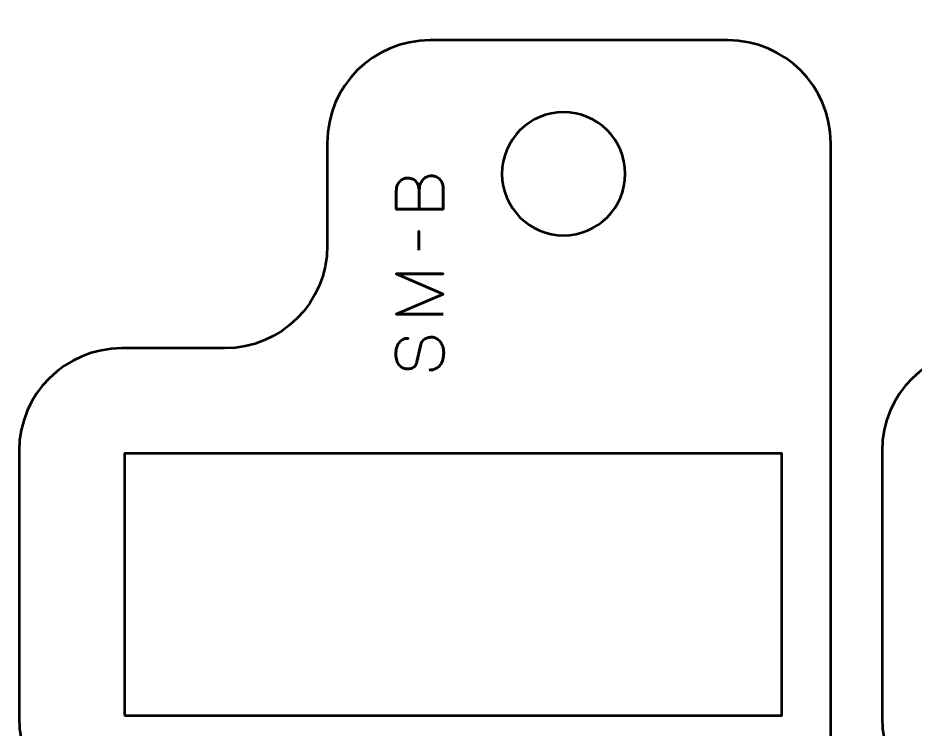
# Model space of a CAD drawing. Header units: centimetres. Extents: x -17.9 to -3.1, y -25.3 to -4.3.
# Drawn here: x -11.781 to -7.414, y -22.154 to -18.691 of the extents above; entities that cross this region are included whole.
import ezdxf

# ---------------------------------------------------------------- set-up
doc = ezdxf.new("R2010")
doc.units = ezdxf.units.CM
doc.header["$MEASUREMENT"] = 0
doc.layers.add('Layer 1', color=7, linetype='Continuous')

msp = doc.modelspace()

# ---------------------------------------------------------------- linework, layer by layer
at = {"layer": 'Layer 1', "color": 7, "lineweight": 53}
msp.add_open_spline([(-17.90003, -24.8499), (-17.90003, -24.8499), (-17.90003, -4.84994), (-17.90003, -4.84994), (-17.90003, -4.84994), (-17.90003, -4.57297), (-17.67694, -4.34998), (-17.39994, -4.34998), (-17.39994, -4.34998), (-17.39994, -4.34998), (-3.60007, -4.34998), (-3.60007, -4.34998), (-3.60007, -4.34998), (-3.32293, -4.34998), (-3.09997, -4.57297), (-3.09997, -4.84994), (-3.09997, -4.84994), (-3.09997, -4.84994), (-3.09997, -24.8499), (-3.09997, -24.8499), (-3.09997, -24.8499), (-3.09997, -25.1269), (-3.32293, -25.34999), (-3.60007, -25.34999), (-3.60007, -25.34999), (-3.60007, -25.34999), (-17.39994, -25.34999), (-17.39994, -25.34999), (-17.39994, -25.34999), (-17.67694, -25.34999), (-17.90003, -25.1269), (-17.90003, -24.8499)], degree=3, knots=[0, 0, 0, 0, 0.125, 0.125, 0.125, 0.125, 0.25, 0.25, 0.25, 0.25, 0.375, 0.375, 0.375, 0.375, 0.5, 0.5, 0.5, 0.5, 0.625, 0.625, 0.625, 0.625, 0.75, 0.75, 0.75, 0.75, 0.875, 0.875, 0.875, 0.875, 1, 1, 1, 1], dxfattribs=at)
at = {"layer": 'Layer 1', "color": 2, "lineweight": 53}
for points in [[(-10.27499, -19.79993), (-10.27499, -19.79993), (-10.27503, -19.30007), (-10.27503, -19.30007), (-10.27503, -19.30007), (-10.27503, -19.02293), (-10.05194, -18.79997), (-9.77494, -18.79997), (-9.77494, -18.79997), (-9.77494, -18.79997), (-8.32507, -18.79997), (-8.32507, -18.79997), (-8.32507, -18.79997), (-8.04793, -18.79997), (-7.82497, -19.02293), (-7.82497, -19.30007), (-7.82497, -19.30007), (-7.82497, -19.30007), (-7.82497, -23.59994), (-7.82497, -23.59994), (-7.82497, -23.59994), (-7.82497, -23.87694), (-8.04793, -24.10003), (-8.32507, -24.10003), (-8.32507, -24.10003), (-8.32507, -24.10003), (-9.77494, -24.10003), (-9.77494, -24.10003), (-9.77494, -24.10003), (-10.05194, -24.10003), (-10.27503, -23.87694), (-10.27503, -23.59994), (-10.27503, -23.59994), (-10.27503, -23.59994), (-10.27499, -23.10007), (-10.27499, -23.10007), (-10.27499, -23.10007), (-10.27494, -22.82312), (-10.49803, -22.60003), (-10.77503, -22.60003), (-10.77503, -22.60003), (-10.77503, -22.60003), (-11.27493, -22.60003), (-11.27493, -22.60003), (-11.27493, -22.60003), (-11.55207, -22.60003), (-11.77503, -22.37694), (-11.77503, -22.09994), (-11.77503, -22.09994), (-11.77503, -22.09994), (-11.77503, -20.80007), (-11.77503, -20.80007), (-11.77503, -20.80007), (-11.77503, -20.52293), (-11.55207, -20.29997), (-11.27493, -20.29997), (-11.27493, -20.29997), (-11.27493, -20.29997), (-10.77503, -20.29997), (-10.77503, -20.29997), (-10.77503, -20.29997), (-10.49803, -20.29997), (-10.27494, -20.07688), (-10.27499, -19.79993)], [(-6.07499, -19.79993), (-6.07499, -19.79993), (-6.07503, -19.30007), (-6.07503, -19.30007), (-6.07503, -19.30007), (-6.07503, -19.02293), (-5.85194, -18.79997), (-5.57494, -18.79997), (-5.57494, -18.79997), (-5.57494, -18.79997), (-4.12507, -18.79997), (-4.12507, -18.79997), (-4.12507, -18.79997), (-3.84793, -18.79997), (-3.62497, -19.02293), (-3.62497, -19.30007), (-3.62497, -19.30007), (-3.62497, -19.30007), (-3.62497, -23.59994), (-3.62497, -23.59994), (-3.62497, -23.59994), (-3.62497, -23.87694), (-3.84793, -24.10003), (-4.12507, -24.10003), (-4.12507, -24.10003), (-4.12507, -24.10003), (-5.57494, -24.10003), (-5.57494, -24.10003), (-5.57494, -24.10003), (-5.85194, -24.10003), (-6.07503, -23.87694), (-6.07503, -23.59994), (-6.07503, -23.59994), (-6.07503, -23.59994), (-6.07499, -23.10007), (-6.07499, -23.10007), (-6.07499, -23.10007), (-6.07494, -22.82312), (-6.29803, -22.60003), (-6.57503, -22.60003), (-6.57503, -22.60003), (-6.57503, -22.60003), (-7.07493, -22.60003), (-7.07493, -22.60003), (-7.07493, -22.60003), (-7.35207, -22.60003), (-7.57503, -22.37694), (-7.57503, -22.09994), (-7.57503, -22.09994), (-7.57503, -22.09994), (-7.57503, -20.80007), (-7.57503, -20.80007), (-7.57503, -20.80007), (-7.57503, -20.52293), (-7.35207, -20.29997), (-7.07493, -20.29997), (-7.07493, -20.29997), (-7.07493, -20.29997), (-6.57503, -20.29997), (-6.57503, -20.29997), (-6.57503, -20.29997), (-6.29803, -20.29997), (-6.07494, -20.07688), (-6.07499, -19.79993)]]:
    msp.add_open_spline(points, degree=3, knots=[0, 0, 0, 0, 0.0625, 0.0625, 0.0625, 0.0625, 0.125, 0.125, 0.125, 0.125, 0.1875, 0.1875, 0.1875, 0.1875, 0.25, 0.25, 0.25, 0.25, 0.3125, 0.3125, 0.3125, 0.3125, 0.375, 0.375, 0.375, 0.375, 0.4375, 0.4375, 0.4375, 0.4375, 0.5, 0.5, 0.5, 0.5, 0.5625, 0.5625, 0.5625, 0.5625, 0.625, 0.625, 0.625, 0.625, 0.6875, 0.6875, 0.6875, 0.6875, 0.75, 0.75, 0.75, 0.75, 0.8125, 0.8125, 0.8125, 0.8125, 0.875, 0.875, 0.875, 0.875, 0.9375, 0.9375, 0.9375, 0.9375, 1, 1, 1, 1], dxfattribs=at)
at = {"layer": 'Layer 1', "lineweight": 53}
msp.add_open_spline([(-9.12493, -19.15), (-8.9593, -19.15), (-8.82493, -19.28433), (-8.82493, -19.45), (-8.82493, -19.45), (-8.82493, -19.61563), (-8.9593, -19.75), (-9.12493, -19.75), (-9.12493, -19.75), (-9.2907, -19.75), (-9.42493, -19.61563), (-9.42493, -19.45), (-9.42493, -19.45), (-9.42493, -19.28433), (-9.2907, -19.15), (-9.12493, -19.15)], degree=3, knots=[0, 0, 0, 0, 0.25, 0.25, 0.25, 0.25, 0.5, 0.5, 0.5, 0.5, 0.75, 0.75, 0.75, 0.75, 1, 1, 1, 1], dxfattribs=at)
at = {"layer": 'Layer 1', "color": 30, "lineweight": 53}
for points, knots in [([(-9.8281, -19.62218), (-9.8281, -19.62218), (-9.8281, -19.53423), (-9.8281, -19.53423), (-9.8281, -19.53423), (-9.82816, -19.5228), (-9.82974, -19.51307), (-9.83287, -19.50486), (-9.83287, -19.50486), (-9.83593, -19.49671), (-9.84011, -19.4901), (-9.84535, -19.48497), (-9.84535, -19.48497), (-9.85059, -19.47983), (-9.85652, -19.47613), (-9.86308, -19.4738), (-9.86308, -19.4738), (-9.86959, -19.47153), (-9.87636, -19.47047), (-9.88335, -19.47073), (-9.88335, -19.47073), (-9.89033, -19.47105), (-9.89711, -19.47253), (-9.90372, -19.47518), (-9.90372, -19.47518), (-9.91034, -19.47777), (-9.91631, -19.48169), (-9.92166, -19.48682), (-9.92166, -19.48682), (-9.927, -19.49195), (-9.93124, -19.49835), (-9.93436, -19.50613), (-9.93436, -19.50613), (-9.93753, -19.51391), (-9.93917, -19.52307), (-9.93923, -19.5336), (-9.93923, -19.5336), (-9.93923, -19.5336), (-9.93923, -19.62218), (-9.93923, -19.62218), (-9.93923, -19.62218), (-9.93923, -19.62218), (-9.71031, -19.62218), (-9.71031, -19.62218), (-9.71031, -19.62218), (-9.71031, -19.62218), (-9.71031, -19.52471), (-9.71031, -19.52471), (-9.71031, -19.52471), (-9.71031, -19.51561), (-9.71163, -19.50714), (-9.71423, -19.49931), (-9.71423, -19.49931), (-9.71687, -19.49148), (-9.72063, -19.48465), (-9.7256, -19.47872), (-9.7256, -19.47872), (-9.73063, -19.47285), (-9.73666, -19.46825), (-9.74381, -19.46496), (-9.74381, -19.46496), (-9.75095, -19.46168), (-9.75905, -19.45999), (-9.7681, -19.45994), (-9.7681, -19.45994), (-9.7772, -19.46015), (-9.7854, -19.46205), (-9.79275, -19.46571), (-9.79275, -19.46571), (-9.80011, -19.46936), (-9.80641, -19.47444), (-9.81165, -19.481), (-9.81165, -19.481), (-9.81694, -19.48756), (-9.82101, -19.49539), (-9.82382, -19.50439), (-9.82382, -19.50439), (-9.82662, -19.51338), (-9.82805, -19.52333), (-9.8281, -19.53423), (-9.8281, -19.53423), (-9.82805, -19.52333), (-9.82662, -19.51338), (-9.82382, -19.50439), (-9.82382, -19.50439), (-9.82101, -19.49539), (-9.81694, -19.48756), (-9.81165, -19.481), (-9.81165, -19.481), (-9.80641, -19.47444), (-9.80011, -19.46936), (-9.79275, -19.46571), (-9.79275, -19.46571), (-9.7854, -19.46205), (-9.7772, -19.46015), (-9.7681, -19.45994), (-9.7681, -19.45994), (-9.75905, -19.45999), (-9.75095, -19.46168), (-9.74381, -19.46496), (-9.74381, -19.46496), (-9.73666, -19.46825), (-9.73063, -19.47285), (-9.7256, -19.47872), (-9.7256, -19.47872), (-9.72063, -19.48465), (-9.71687, -19.49148), (-9.71423, -19.49931), (-9.71423, -19.49931), (-9.71163, -19.50714), (-9.71031, -19.51561), (-9.71031, -19.52471), (-9.71031, -19.52471), (-9.71031, -19.52471), (-9.71031, -19.62218), (-9.71031, -19.62218), (-9.71031, -19.62218), (-9.71031, -19.62218), (-9.93923, -19.62218), (-9.93923, -19.62218), (-9.93923, -19.62218), (-9.93923, -19.62218), (-9.93923, -19.5336), (-9.93923, -19.5336), (-9.93923, -19.5336), (-9.93917, -19.52307), (-9.93753, -19.51391), (-9.93436, -19.50613), (-9.93436, -19.50613), (-9.93124, -19.49835), (-9.927, -19.49195), (-9.92166, -19.48682), (-9.92166, -19.48682), (-9.91631, -19.48169), (-9.91034, -19.47777), (-9.90372, -19.47518), (-9.90372, -19.47518), (-9.89711, -19.47253), (-9.89033, -19.47105), (-9.88335, -19.47073), (-9.88335, -19.47073), (-9.87636, -19.47047), (-9.86959, -19.47153), (-9.86308, -19.4738), (-9.86308, -19.4738), (-9.85652, -19.47613), (-9.85059, -19.47983), (-9.84535, -19.48497), (-9.84535, -19.48497), (-9.84011, -19.4901), (-9.83593, -19.49671), (-9.83287, -19.50486), (-9.83287, -19.50486), (-9.82974, -19.51307), (-9.82816, -19.5228), (-9.8281, -19.53423), (-9.8281, -19.53423), (-9.8281, -19.53423), (-9.8281, -19.62218), (-9.8281, -19.62218)], [0, 0, 0, 0, 0.025, 0.025, 0.025, 0.025, 0.05, 0.05, 0.05, 0.05, 0.075, 0.075, 0.075, 0.075, 0.1, 0.1, 0.1, 0.1, 0.125, 0.125, 0.125, 0.125, 0.15, 0.15, 0.15, 0.15, 0.175, 0.175, 0.175, 0.175, 0.2, 0.2, 0.2, 0.2, 0.225, 0.225, 0.225, 0.225, 0.25, 0.25, 0.25, 0.25, 0.275, 0.275, 0.275, 0.275, 0.3, 0.3, 0.3, 0.3, 0.325, 0.325, 0.325, 0.325, 0.35, 0.35, 0.35, 0.35, 0.375, 0.375, 0.375, 0.375, 0.4, 0.4, 0.4, 0.4, 0.425, 0.425, 0.425, 0.425, 0.45, 0.45, 0.45, 0.45, 0.475, 0.475, 0.475, 0.475, 0.5, 0.5, 0.5, 0.5, 0.525, 0.525, 0.525, 0.525, 0.55, 0.55, 0.55, 0.55, 0.575, 0.575, 0.575, 0.575, 0.6, 0.6, 0.6, 0.6, 0.625, 0.625, 0.625, 0.625, 0.65, 0.65, 0.65, 0.65, 0.675, 0.675, 0.675, 0.675, 0.7, 0.7, 0.7, 0.7, 0.725, 0.725, 0.725, 0.725, 0.75, 0.75, 0.75, 0.75, 0.775, 0.775, 0.775, 0.775, 0.8, 0.8, 0.8, 0.8, 0.825, 0.825, 0.825, 0.825, 0.85, 0.85, 0.85, 0.85, 0.875, 0.875, 0.875, 0.875, 0.9, 0.9, 0.9, 0.9, 0.925, 0.925, 0.925, 0.925, 0.95, 0.95, 0.95, 0.95, 0.975, 0.975, 0.975, 0.975, 1, 1, 1, 1]), ([(-9.83001, -19.82157), (-9.83001, -19.82157), (-9.83001, -19.72918), (-9.83001, -19.72918), (-9.83001, -19.72918), (-9.83001, -19.72918), (-9.83001, -19.82157), (-9.83001, -19.82157)], [0, 0, 0, 0, 0.5, 0.5, 0.5, 0.5, 1, 1, 1, 1]), ([(-9.71031, -20.13431), (-9.71031, -20.13431), (-9.93923, -20.13431), (-9.93923, -20.13431), (-9.93923, -20.13431), (-9.93923, -20.13431), (-9.71031, -20.03588), (-9.71031, -20.03588), (-9.71031, -20.03588), (-9.71031, -20.03588), (-9.93923, -19.93714), (-9.93923, -19.93714), (-9.93923, -19.93714), (-9.93923, -19.93714), (-9.71031, -19.93714), (-9.71031, -19.93714), (-9.71031, -19.93714), (-9.71031, -19.93714), (-9.93923, -19.93714), (-9.93923, -19.93714), (-9.93923, -19.93714), (-9.93923, -19.93714), (-9.71031, -20.03588), (-9.71031, -20.03588), (-9.71031, -20.03588), (-9.71031, -20.03588), (-9.93923, -20.13431), (-9.93923, -20.13431), (-9.93923, -20.13431), (-9.93923, -20.13431), (-9.71031, -20.13431), (-9.71031, -20.13431)], [0, 0, 0, 0, 0.125, 0.125, 0.125, 0.125, 0.25, 0.25, 0.25, 0.25, 0.375, 0.375, 0.375, 0.375, 0.5, 0.5, 0.5, 0.5, 0.625, 0.625, 0.625, 0.625, 0.75, 0.75, 0.75, 0.75, 0.875, 0.875, 0.875, 0.875, 1, 1, 1, 1]), ([(-9.77953, -20.40577), (-9.76683, -20.40566), (-9.75598, -20.40344), (-9.74698, -20.399), (-9.74698, -20.399), (-9.73793, -20.3946), (-9.73058, -20.38847), (-9.72492, -20.38074), (-9.72492, -20.38074), (-9.7192, -20.37296), (-9.71502, -20.36402), (-9.71237, -20.35391), (-9.71237, -20.35391), (-9.70967, -20.34386), (-9.70835, -20.33306), (-9.7084, -20.32163), (-9.7084, -20.32163), (-9.70846, -20.3101), (-9.71015, -20.29972), (-9.71338, -20.29046), (-9.71338, -20.29046), (-9.71661, -20.28126), (-9.72095, -20.27337), (-9.7264, -20.26676), (-9.7264, -20.26676), (-9.73185, -20.2602), (-9.73793, -20.25512), (-9.74471, -20.25152), (-9.74471, -20.25152), (-9.75148, -20.24792), (-9.75841, -20.24601), (-9.76556, -20.24575), (-9.76556, -20.24575), (-9.77492, -20.24543), (-9.78349, -20.24681), (-9.79122, -20.24982), (-9.79122, -20.24982), (-9.79895, -20.25284), (-9.8054, -20.2575), (-9.81069, -20.26379), (-9.81069, -20.26379), (-9.81598, -20.27004), (-9.81969, -20.27792), (-9.82175, -20.28734), (-9.82175, -20.28734), (-9.82175, -20.28734), (-9.83858, -20.36513), (-9.83858, -20.36513), (-9.83858, -20.36513), (-9.84011, -20.37243), (-9.84271, -20.37873), (-9.84631, -20.38392), (-9.84631, -20.38392), (-9.84996, -20.3891), (-9.85498, -20.39312), (-9.86144, -20.39587), (-9.86144, -20.39587), (-9.86784, -20.39863), (-9.87599, -20.40005), (-9.88589, -20.40005), (-9.88589, -20.40005), (-9.8934, -20.40005), (-9.90049, -20.39852), (-9.90716, -20.3954), (-9.90716, -20.3954), (-9.91383, -20.39233), (-9.9197, -20.38778), (-9.92483, -20.3818), (-9.92483, -20.3818), (-9.93002, -20.37582), (-9.93404, -20.36841), (-9.93695, -20.35963), (-9.93695, -20.35963), (-9.93992, -20.35079), (-9.9414, -20.34068), (-9.94145, -20.32925), (-9.94145, -20.32925), (-9.94145, -20.31777), (-9.94013, -20.30724), (-9.93748, -20.29761), (-9.93748, -20.29761), (-9.93484, -20.28803), (-9.93103, -20.27972), (-9.92595, -20.27274), (-9.92595, -20.27274), (-9.92087, -20.26575), (-9.91462, -20.26035), (-9.90732, -20.25665), (-9.90732, -20.25665), (-9.89996, -20.25295), (-9.89155, -20.2512), (-9.88208, -20.25146), (-9.88208, -20.25146), (-9.89155, -20.2512), (-9.89996, -20.25295), (-9.90732, -20.25665), (-9.90732, -20.25665), (-9.91462, -20.26035), (-9.92087, -20.26575), (-9.92595, -20.27274), (-9.92595, -20.27274), (-9.93103, -20.27972), (-9.93484, -20.28803), (-9.93748, -20.29761), (-9.93748, -20.29761), (-9.94013, -20.30724), (-9.94145, -20.31777), (-9.94145, -20.32925), (-9.94145, -20.32925), (-9.9414, -20.34068), (-9.93992, -20.35079), (-9.93695, -20.35963), (-9.93695, -20.35963), (-9.93404, -20.36841), (-9.93002, -20.37582), (-9.92483, -20.3818), (-9.92483, -20.3818), (-9.9197, -20.38778), (-9.91383, -20.39233), (-9.90716, -20.3954), (-9.90716, -20.3954), (-9.90049, -20.39852), (-9.8934, -20.40005), (-9.88589, -20.40005), (-9.88589, -20.40005), (-9.87599, -20.40005), (-9.86784, -20.39868), (-9.86149, -20.39603), (-9.86149, -20.39603), (-9.85509, -20.39333), (-9.85012, -20.38937), (-9.84646, -20.38418), (-9.84646, -20.38418), (-9.84287, -20.37899), (-9.84022, -20.37264), (-9.83858, -20.36513), (-9.83858, -20.36513), (-9.83858, -20.36513), (-9.82175, -20.28734), (-9.82175, -20.28734), (-9.82175, -20.28734), (-9.81969, -20.27771), (-9.81598, -20.26977), (-9.81069, -20.26353), (-9.81069, -20.26353), (-9.8054, -20.25723), (-9.79895, -20.25263), (-9.79122, -20.24967), (-9.79122, -20.24967), (-9.78349, -20.24676), (-9.77492, -20.24543), (-9.76556, -20.24575), (-9.76556, -20.24575), (-9.75841, -20.24601), (-9.75148, -20.24792), (-9.74471, -20.25152), (-9.74471, -20.25152), (-9.73793, -20.25512), (-9.73185, -20.2602), (-9.7264, -20.26676), (-9.7264, -20.26676), (-9.72095, -20.27337), (-9.71661, -20.28126), (-9.71338, -20.29046), (-9.71338, -20.29046), (-9.71015, -20.29972), (-9.70846, -20.3101), (-9.7084, -20.32163), (-9.7084, -20.32163), (-9.70835, -20.33306), (-9.70967, -20.34386), (-9.71237, -20.35391), (-9.71237, -20.35391), (-9.71502, -20.36402), (-9.7192, -20.37296), (-9.72492, -20.38074), (-9.72492, -20.38074), (-9.73058, -20.38847), (-9.73793, -20.3946), (-9.74698, -20.399), (-9.74698, -20.399), (-9.75598, -20.40344), (-9.76683, -20.40566), (-9.77953, -20.40577)], [0, 0, 0, 0, 0.0217391, 0.0217391, 0.0217391, 0.0217391, 0.0434783, 0.0434783, 0.0434783, 0.0434783, 0.0652174, 0.0652174, 0.0652174, 0.0652174, 0.0869565, 0.0869565, 0.0869565, 0.0869565, 0.1086957, 0.1086957, 0.1086957, 0.1086957, 0.1304348, 0.1304348, 0.1304348, 0.1304348, 0.1521739, 0.1521739, 0.1521739, 0.1521739, 0.173913, 0.173913, 0.173913, 0.173913, 0.1956522, 0.1956522, 0.1956522, 0.1956522, 0.2173913, 0.2173913, 0.2173913, 0.2173913, 0.2391304, 0.2391304, 0.2391304, 0.2391304, 0.2608696, 0.2608696, 0.2608696, 0.2608696, 0.2826087, 0.2826087, 0.2826087, 0.2826087, 0.3043478, 0.3043478, 0.3043478, 0.3043478, 0.326087, 0.326087, 0.326087, 0.326087, 0.3478261, 0.3478261, 0.3478261, 0.3478261, 0.3695652, 0.3695652, 0.3695652, 0.3695652, 0.3913043, 0.3913043, 0.3913043, 0.3913043, 0.4130435, 0.4130435, 0.4130435, 0.4130435, 0.4347826, 0.4347826, 0.4347826, 0.4347826, 0.4565217, 0.4565217, 0.4565217, 0.4565217, 0.4782609, 0.4782609, 0.4782609, 0.4782609, 0.5, 0.5, 0.5, 0.5, 0.5217391, 0.5217391, 0.5217391, 0.5217391, 0.5434783, 0.5434783, 0.5434783, 0.5434783, 0.5652174, 0.5652174, 0.5652174, 0.5652174, 0.5869565, 0.5869565, 0.5869565, 0.5869565, 0.6086957, 0.6086957, 0.6086957, 0.6086957, 0.6304348, 0.6304348, 0.6304348, 0.6304348, 0.6521739, 0.6521739, 0.6521739, 0.6521739, 0.673913, 0.673913, 0.673913, 0.673913, 0.6956522, 0.6956522, 0.6956522, 0.6956522, 0.7173913, 0.7173913, 0.7173913, 0.7173913, 0.7391304, 0.7391304, 0.7391304, 0.7391304, 0.7608696, 0.7608696, 0.7608696, 0.7608696, 0.7826087, 0.7826087, 0.7826087, 0.7826087, 0.8043478, 0.8043478, 0.8043478, 0.8043478, 0.826087, 0.826087, 0.826087, 0.826087, 0.8478261, 0.8478261, 0.8478261, 0.8478261, 0.8695652, 0.8695652, 0.8695652, 0.8695652, 0.8913043, 0.8913043, 0.8913043, 0.8913043, 0.9130435, 0.9130435, 0.9130435, 0.9130435, 0.9347826, 0.9347826, 0.9347826, 0.9347826, 0.9565217, 0.9565217, 0.9565217, 0.9565217, 0.9782609, 0.9782609, 0.9782609, 0.9782609, 1, 1, 1, 1])]:
    msp.add_open_spline(points, degree=3, knots=knots, dxfattribs=at)
at = {"layer": 'Layer 1', "color": 250, "lineweight": 53}
msp.add_open_spline([(-11.26246, -22.08753), (-11.26246, -22.08753), (-11.26246, -20.81253), (-11.26246, -20.81253), (-11.26246, -20.81253), (-11.26246, -20.81253), (-8.06246, -20.81253), (-8.06246, -20.81253), (-8.06246, -20.81253), (-8.06246, -20.81253), (-8.06246, -22.08753), (-8.06246, -22.08753), (-8.06246, -22.08753), (-8.06246, -22.08753), (-11.26246, -22.08753), (-11.26246, -22.08753)], degree=3, knots=[0, 0, 0, 0, 0.25, 0.25, 0.25, 0.25, 0.5, 0.5, 0.5, 0.5, 0.75, 0.75, 0.75, 0.75, 1, 1, 1, 1], dxfattribs=at)

doc.saveas('drawing.dxf')
